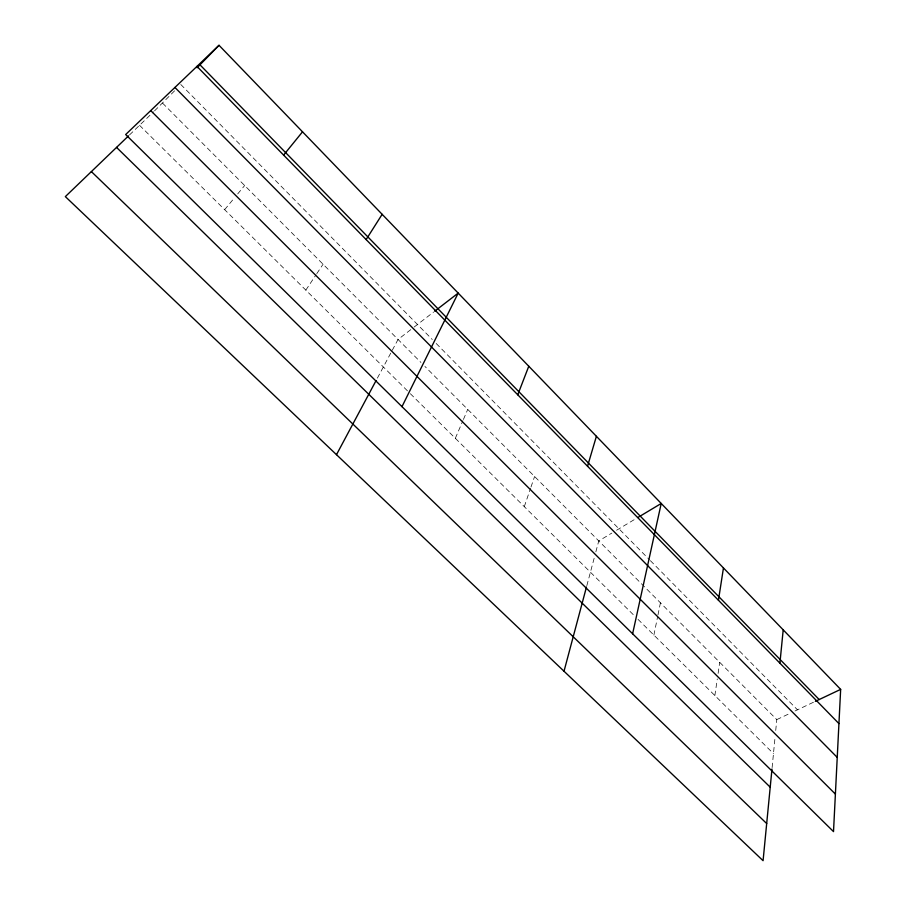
<?xml version="1.0" encoding="UTF-8"?>
<svg xmlns="http://www.w3.org/2000/svg" width="906" height="906" viewBox="0 0 906 906"><rect width="100%" height="100%" fill="white"/><g stroke="black" fill="none" stroke-linecap="round" stroke-linejoin="round"><path stroke-width="0.68" stroke-dasharray="4.53 3.4" d="M772.116 767.608L775.06 737.291M775.729 730.485L776.782 719.602L424.925 366.443M714.868 695.525L717.292 678.934M718.107 673.396L719.715 662.331M653.894 635.095L657.699 616.273M657.971 614.925L660.429 602.818M586.839 585.65L594.415 557.235M595.865 551.799L598.764 540.927L611.833 533.09M524.291 506.647L530.554 488.3M531.007 486.998L534.585 476.511M455.333 438.3L462.875 420.712M463.419 419.467L467.734 409.421M377.383 378.13L391.652 351.426M392.287 350.226L398.04 339.467L413.159 327.813M305.832 290.124L316.013 274.812M316.794 273.635L323.068 264.224M224.643 209.66L234.212 198.12M237.7 193.918L244.665 185.526M154.564 110.86L175.039 90.385M129.535 134.915L153.567 111.823M414.235 326.987L433.612 312.049M616.59 530.236L635.48 518.912M776.782 719.602L790.168 713.271M795.038 710.972L814.075 701.957M139.535 125.3L409.342 392.717M410.35 393.714L634.064 615.446M638.028 619.376L773.475 753.622M162.582 103.148L420.939 362.457M180.792 84.484L432.264 339.49M436.205 343.487L649.398 559.67M650.383 560.667L797.461 709.817"/><path stroke-width="1.36" d="M840.655 689.387L833.509 831.606L125.662 134.541L219.026 45.3L840.655 689.387L815.343 701.357M771.98 769.013L763.078 860.7L65.345 196.613L128.539 135.877M779.907 663.169L783.203 629.863M718.447 600.248L723.452 567.949M632.615 633.781L661.221 503.476L637.847 517.496M564.019 671.233L586.476 586.997M587.541 466.239L596.397 436.307M517.756 394.79L528.776 366.239M401.981 406.647L458.187 293.102L434.687 311.222M336.488 454.676L376.058 380.611M366.137 239.569L382.151 214.326M283.612 155.096L302.525 131.812M197.1 67.769L219.026 45.3M91.37 171.596L766.691 823.554M116.546 147.406L770.213 787.189M150.724 110.589L835.389 794.086M174.926 87.452L837.235 757.405M196.964 66.387L838.933 723.6M199.977 64.824L819.183 699.545"/></g></svg>
